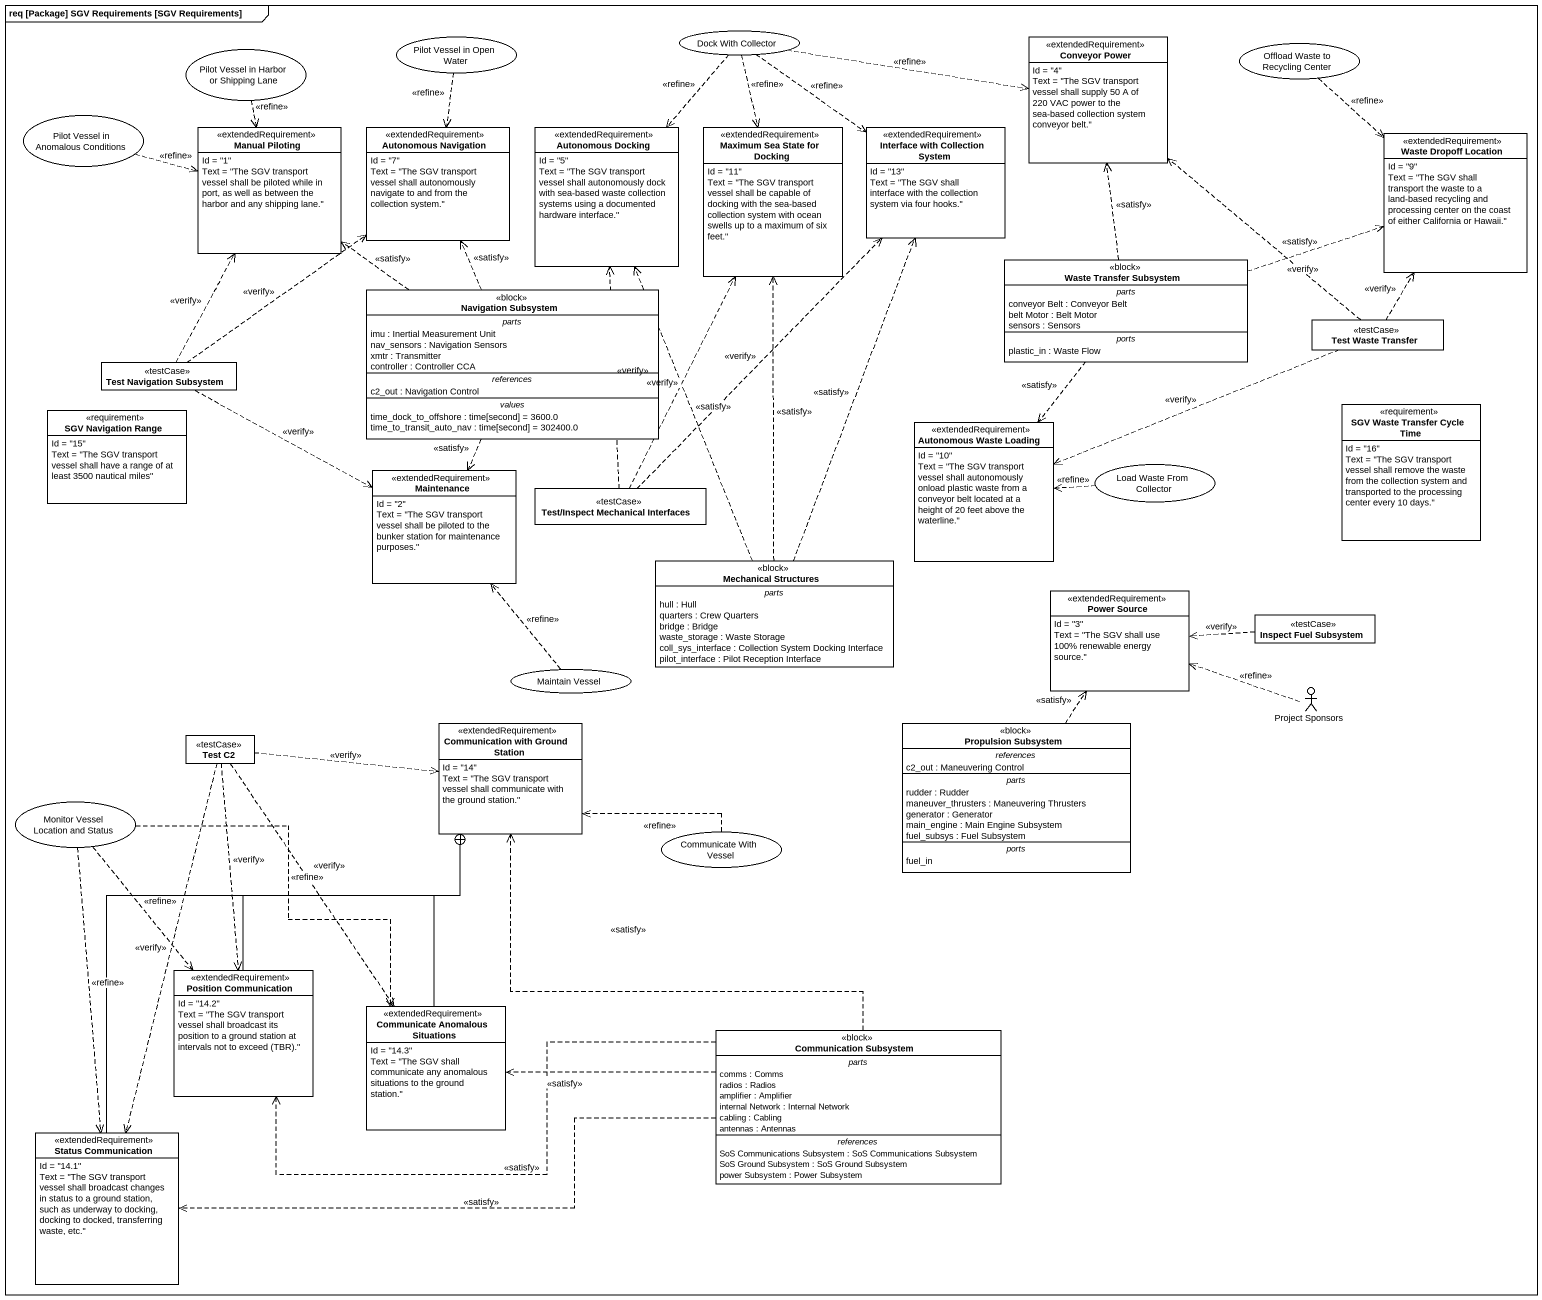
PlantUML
@startuml
mainframe req [Package] SGV Requirements [SGV Requirements]
allowmixing
hide circle
hide empty members
usecase "Pilot Vessel in Open Water" as Pilot_Vessel_in_Open_Water
usecase "Dock With Collector" as Dock_With_Collector
class "Conveyor Power" as Conveyor_Power <<extendedRequirement>> {
  Id = "4"
  Text = "The SGV transport vessel shall supply 50 A of 220 VAC power to the sea-based collection system conveyor belt."
}
usecase "Pilot Vessel in Harbor or Shipping Lane" as Pilot_Vessel_in_Harbor_or
usecase "Offload Waste to Recycling Center" as Offload_Waste_to_Recycling
usecase "Pilot Vessel in Anomalous Conditions" as Pilot_Vessel_in_Anomalous
class "Manual Piloting" as Manual_Piloting <<extendedRequirement>> {
  Id = "1"
  Text = "The SGV transport vessel shall be piloted while in port, as well as between the harbor and any shipping lane."
}
class "Autonomous Navigation" as Autonomous_Navigation <<extendedRequirement>> {
  Id = "7"
  Text = "The SGV transport vessel shall autonomously navigate to and from the collection system."
}
class "Autonomous Docking" as Autonomous_Docking <<extendedRequirement>> {
  Id = "5"
  Text = "The SGV transport vessel shall autonomously dock with sea-based waste collection systems using a documented hardware interface."
}
class "Maximum Sea State for Docking" as Maximum_Sea_State_for <<extendedRequirement>> {
  Id = "11"
  Text = "The SGV transport vessel shall be capable of docking with the sea-based collection system with ocean swells up to a maximum of six feet."
}
class "Interface with Collection System" as Interface_with_Collection <<extendedRequirement>> {
  Id = "13"
  Text = "The SGV shall interface with the collection system via four hooks."
}
class "Waste Dropoff Location" as Waste_Dropoff_Location <<extendedRequirement>> {
  Id = "9"
  Text = "The SGV shall transport the waste to a land-based recycling and processing center on the coast of either California or Hawaii."
}
class "Waste Transfer Subsystem" as Waste_Transfer_Subsystem <<block>> {
  -- parts --
  conveyor Belt : Conveyor Belt
  belt Motor : Belt Motor
  sensors : Sensors
  -- ports --
  plastic_in : Waste Flow
}
class "Navigation Subsystem" as Navigation_Subsystem <<block>> {
  -- parts --
  imu : Inertial Measurement Unit
  nav_sensors : Navigation Sensors
  xmtr : Transmitter
  controller : Controller CCA
  -- references --
  c2_out : Navigation Control
  -- values --
  time_dock_to_offshore : time[second] = 3600.0
  time_to_transit_auto_nav : time[second] = 302400.0
}
class "Test Waste Transfer" as Test_Waste_Transfer <<testCase>>
class "Test Navigation Subsystem" as Test_Navigation_Subsystem <<testCase>>
class "SGV Navigation Range" as SGV_Navigation_Range <<requirement>> {
  Id = "15"
  Text = "The SGV transport vessel shall have a range of at least 3500 nautical miles"
}
class "Autonomous Waste Loading" as Autonomous_Waste_Loading <<extendedRequirement>> {
  Id = "10"
  Text = "The SGV transport vessel shall autonomously onload plastic waste from a conveyor belt located at a height of 20 feet above the waterline."
}
class "SGV Waste Transfer Cycle Time" as SGV_Waste_Transfer_Cycle <<requirement>> {
  Id = "16"
  Text = "The SGV transport vessel shall remove the waste from the collection system and transported to the processing center every 10 days."
}
usecase "Load Waste From Collector" as Load_Waste_From_Collector
class Maintenance <<extendedRequirement>> {
  Id = "2"
  Text = "The SGV transport vessel shall be piloted to the bunker station for maintenance purposes."
}
class "Test/Inspect Mechanical Interfaces" as Test_Inspect_Mechanical <<testCase>>
class "Mechanical Structures" as Mechanical_Structures <<block>> {
  -- parts --
  hull : Hull
  quarters : Crew Quarters
  bridge : Bridge
  waste_storage : Waste Storage
  coll_sys_interface : Collection System Docking Interface
  pilot_interface : Pilot Reception Interface
}
class "Power Source" as Power_Source <<extendedRequirement>> {
  Id = "3"
  Text = "The SGV shall use 100% renewable energy source."
}
class "Inspect Fuel Subsystem" as Inspect_Fuel_Subsystem <<testCase>>
usecase "Maintain Vessel" as Maintain_Vessel
actor "Project Sponsors" as Project_Sponsors
class "Test C2" as Test_C2 <<testCase>>
class "Communication with Ground Station" as Communication_with_Ground <<extendedRequirement>> {
  Id = "14"
  Text = "The SGV transport vessel shall communicate with the ground station."
}
class "Propulsion Subsystem" as Propulsion_Subsystem <<block>> {
  -- references --
  c2_out : Maneuvering Control
  -- parts --
  rudder : Rudder
  maneuver_thrusters : Maneuvering Thrusters
  generator : Generator
  main_engine : Main Engine Subsystem
  fuel_subsys : Fuel Subsystem
  -- ports --
  fuel_in
}
usecase "Monitor Vessel Location and Status" as Monitor_Vessel_Location_and
usecase "Communicate With Vessel" as Communicate_With_Vessel
class "Position Communication" as Position_Communication <<extendedRequirement>> {
  Id = "14.2"
  {field} Text = "The SGV transport vessel shall broadcast its position to a ground station at intervals not to exceed (TBR)."
}
class "Communicate Anomalous Situations" as Communicate_Anomalous <<extendedRequirement>> {
  Id = "14.3"
  Text = "The SGV shall communicate any anomalous situations to the ground station."
}
class "Communication Subsystem" as Communication_Subsystem <<block>> {
  -- parts --
  comms : Comms
  radios : Radios
  amplifier : Amplifier
  internal Network : Internal Network
  cabling : Cabling
  antennas : Antennas
  -- references --
  SoS Communications Subsystem : SoS Communications Subsystem
  SoS Ground Subsystem : SoS Ground Subsystem
  power Subsystem : Power Subsystem
}
class "Status Communication" as Status_Communication <<extendedRequirement>> {
  Id = "14.1"
  Text = "The SGV transport vessel shall broadcast changes in status to a ground station, such as underway to docking, docking to docked, transferring waste, etc."
}
Pilot_Vessel_in_Open_Water ..> Autonomous_Navigation : <<refine>>
Dock_With_Collector .right.> Conveyor_Power : <<refine>>
Dock_With_Collector ..> Autonomous_Docking : <<refine>>
Dock_With_Collector ..> Maximum_Sea_State_for : <<refine>>
Dock_With_Collector ..> Interface_with_Collection : <<refine>>
Pilot_Vessel_in_Harbor_or ..> Manual_Piloting : <<refine>>
Offload_Waste_to_Recycling ..> Waste_Dropoff_Location : <<refine>>
Pilot_Vessel_in_Anomalous .right.> Manual_Piloting : <<refine>>
Waste_Transfer_Subsystem .up.> Conveyor_Power : <<satisfy>>
Waste_Transfer_Subsystem .right.> Waste_Dropoff_Location : <<satisfy>>
Waste_Transfer_Subsystem ..> Autonomous_Waste_Loading : <<satisfy>>
Navigation_Subsystem .up.> Manual_Piloting : <<satisfy>>
Navigation_Subsystem .up.> Autonomous_Navigation : <<satisfy>>
Navigation_Subsystem ..> Maintenance : <<satisfy>>
Test_Waste_Transfer .up.> Conveyor_Power : <<verify>>
Test_Waste_Transfer .up.> Waste_Dropoff_Location : <<verify>>
Test_Waste_Transfer .left.> Autonomous_Waste_Loading : <<verify>>
Test_Navigation_Subsystem .up.> Manual_Piloting : <<verify>>
Test_Navigation_Subsystem .up.> Autonomous_Navigation : <<verify>>
Test_Navigation_Subsystem .right.> Maintenance : <<verify>>
Load_Waste_From_Collector .left.> Autonomous_Waste_Loading : <<refine>>
Test_Inspect_Mechanical .up.> Autonomous_Docking : <<verify>>
Test_Inspect_Mechanical .up.> Maximum_Sea_State_for : <<verify>>
Test_Inspect_Mechanical .up.> Interface_with_Collection : <<verify>>
Mechanical_Structures .up.> Autonomous_Docking : <<satisfy>>
Mechanical_Structures .up.> Maximum_Sea_State_for : <<satisfy>>
Mechanical_Structures .up.> Interface_with_Collection : <<satisfy>>
Inspect_Fuel_Subsystem .left.> Power_Source : <<verify>>
Maintain_Vessel .up.> Maintenance : <<refine>>
Project_Sponsors .left.> Power_Source : <<refine>>
Test_C2 .right.> Communication_with_Ground : <<verify>>
Test_C2 ..> Position_Communication : <<verify>>
Test_C2 ..> Communicate_Anomalous : <<verify>>
Test_C2 ..> Status_Communication : <<verify>>
Propulsion_Subsystem .up.> Power_Source : <<satisfy>>
Monitor_Vessel_Location_and ..> Position_Communication : <<refine>>
Monitor_Vessel_Location_and ..> Communicate_Anomalous : <<refine>>
Monitor_Vessel_Location_and ..> Status_Communication : <<refine>>
Communicate_With_Vessel .left.> Communication_with_Ground : <<refine>>
Position_Communication -up-+ Communication_with_Ground
Communicate_Anomalous -up-+ Communication_with_Ground
Communication_Subsystem .up.> Communication_with_Ground : <<satisfy>>
Communication_Subsystem .left.> Position_Communication : <<satisfy>>
Communication_Subsystem .left.> Communicate_Anomalous : <<satisfy>>
Communication_Subsystem .left.> Status_Communication : <<satisfy>>
Status_Communication -up-+ Communication_with_Ground
@enduml
